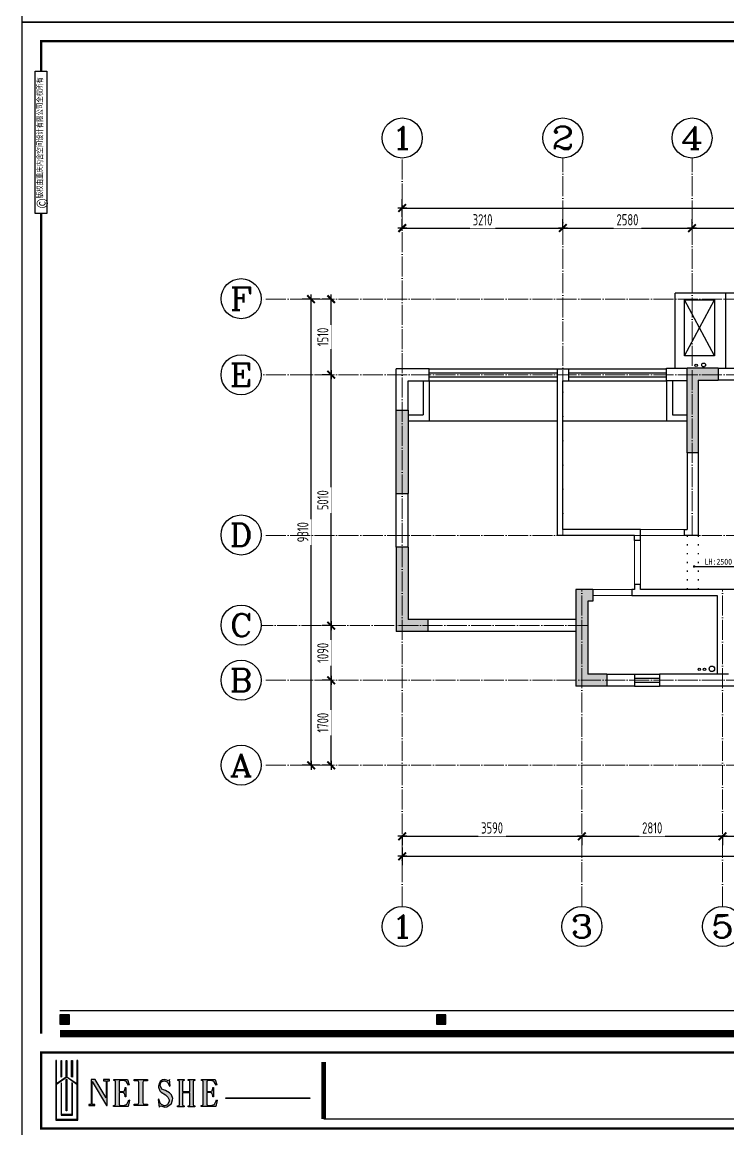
# Model space of a CAD drawing. Header units: inches. Extents: x 600 to 250244, y -404780 to 1000.
# Drawn here: x 27755 to 41856, y -314507 to -292400 of the extents above; entities that cross this region are included whole.
import ezdxf
from ezdxf.enums import TextEntityAlignment as Align

# ---------------------------------------------------------------- set-up
doc = ezdxf.new("R2010")
doc.units = ezdxf.units.IN
doc.header["$MEASUREMENT"] = 0
doc.linetypes.add('ACAD_ISO07W100', pattern=[3.5, 0.5, -3])
doc.linetypes.add('DOTE', pattern=[2.42, 2, -0.2, 0.02, -0.2])
for name, color, linetype in [('15开关布置图-YJ', 2, 'Continuous'), ('AXIS', 1, 'Continuous'), ('AXIS_TEXT', 7, 'Continuous'), ('A图框', 7, 'Continuous'), ('D-ARCHI', 250, 'Continuous'), ('EVH 立面填充', 8, 'Continuous'), ('IBS-003-建筑窗框', 3, 'Continuous'), ('IBS-182-原建筑非承重墙', 150, 'Continuous'), ('IBS-200-原建筑承重墙柱', 200, 'Continuous'), ('IBS-22-原建筑梁体', 22, 'Continuous'), ('IBS-63-原建筑窗', 63, 'Continuous'), ('外标注', 50, 'Continuous')]:
    doc.layers.add(name, color=color, linetype=linetype)
doc.layers.add('门', color=65, linetype='Continuous', lineweight=13)
doc.styles.add('04.YBC-外标注3.0', font='SimSun.ttf', dxfattribs={"width": 0.8, "height": 3})
doc.styles.add('_TCH_AXIS', font='COMPLEX', dxfattribs={"bigfont": 'GBCBIG'})
doc.styles.add('CCD_DIM', font='archs.shx', dxfattribs={"width": 0.7})
doc.styles.add('COMPLEX', font='COMPLEX')
doc.styles.add('HBA-DIMT', font='ARCHS.SHX', dxfattribs={"width": 0.8})
doc.styles.add('宋体', font='SimSun.ttf', dxfattribs={"width": 0.8})
doc.dimstyles.new('1-50', dxfattribs={"dimscale": 50, "dimtxt": 2, "dimasz": 2, "dimexe": 2, "dimexo": 2, "dimgap": 0.6, "dimtad": 1, "dimdec": 0, "dimrnd": 10, "dimtxsty": 'CCD_DIM', "dimblk": 'ARCHTICK', "dimcen": 2.5, "dimclrd": 44, "dimclre": 44, "dimclrt": 50, "dimadec": 0, "dimazin": 0, "dimtfac": 1, "dimtdec": 0, "dimtmove": 0, "dimatfit": 3, "dimldrblk": 'OPEN90', "dimfxl": 7, "dimfxlon": 1, "dimarcsym": 0})
doc.dimstyles.new('HBA_40', dxfattribs={"dimscale": 50, "dimtxt": 2.5, "dimasz": 0.1, "dimexe": 2, "dimexo": 2.5, "dimgap": 0.6, "dimtad": 1, "dimdec": 0, "dimrnd": 5, "dimzin": 0, "dimtxsty": 'HBA-DIMT', "dimblk": 'HBA_DIMENSION_TICK', "dimblk1": 'HBA_DIMENSION_TICK', "dimblk2": 'HBA_DIMENSION_TICK', "dimcen": 0.125, "dimclrd": 44, "dimclre": 44, "dimclrt": 2, "dimadec": 0, "dimazin": 0, "dimtfac": 1, "dimtdec": 0, "dimtix": 1, "dimtmove": 1, "dimatfit": 3, "dimldrblk": 'HBA_Leader_Dot', "dimfxl": 0, "dimtvp": 1, "dimtfill": 1, "dimtolj": 1, "dimtzin": 0, "dimarcsym": 0})

# ---------------------------------------------------------------- blocks, each defined once
blk = doc.blocks.new('HBA_DIMENSION_TICK')
at = {"color": 0, "linetype": 'ByBlock'}
for p, q in [((-10, 0), (0, 0)), ((0, 0), (10, 0))]:
    blk.add_line(p, q, dxfattribs=at)
at = {"color": 50, "linetype": 'ByBlock'}
blk.add_solid([(-10, -7), (-7, -10), (7, 10), (10, 7)], dxfattribs=at)
blk = doc.blocks.new('*D111')
at = {"layer": 'Defpoints', "color": 0, "transparency": 16777216}
for p in [(35350, -308408), (38940, -308408), (38940, -308663)]:
    blk.add_point(p, dxfattribs=at)
at = {"layer": '外标注', "color": 44, "lineweight": -2, "transparency": 16777216}
for p, q in [((35350, -308633), (35350, -308843)), ((35359, -308663), (38931, -308663)), ((38940, -308633), (38940, -308843))]:
    blk.add_line(p, q, dxfattribs=at)
at = {"layer": '外标注', "color": 44, "lineweight": -2, "transparency": 16777216, "xscale": 9, "yscale": 9, "zscale": 9, "rotation": 180}
blk.add_blockref('HBA_DIMENSION_TICK', (35350, -308663), dxfattribs=at)
at = {"layer": '外标注', "color": 44, "lineweight": -2, "transparency": 16777216, "xscale": 9, "yscale": 9, "zscale": 9}
blk.add_blockref('HBA_DIMENSION_TICK', (38940, -308663), dxfattribs=at)
at = {"layer": '外标注', "color": 2, "transparency": 16777216, "insert": (37145, -308496), "char_height": 225, "attachment_point": 5, "style": 'HBA-DIMT', "bg_fill": 3, "box_fill_scale": 1.25, "bg_fill_color": 256, "bg_fill_true_color": 13158600, "bg_fill_transparency": 0}
blk.add_mtext('\\A1;3590', dxfattribs=at)
blk = doc.blocks.new('HBA_Leader_Dot')
at = {"color": 0, "linetype": 'ByBlock'}
blk.add_line((-5, 0), (-10, 0), dxfattribs=at)
at = {"color": 0, "linetype": 'ByBlock', "const_width": 5}
blk.add_lwpolyline([(-2.5, 0, 1), (2.5, 0, 1)], format="xyb", close=True, dxfattribs=at)
blk = doc.blocks.new('*D112')
at = {"layer": 'Defpoints', "color": 0, "transparency": 16777216}
for p in [(38940, -308408), (41750, -308408), (41750, -308663)]:
    blk.add_point(p, dxfattribs=at)
at = {"layer": '外标注', "color": 44, "lineweight": -2, "transparency": 16777216}
for p, q in [((38940, -308633), (38940, -308843)), ((38949, -308663), (41741, -308663)), ((41750, -308633), (41750, -308843))]:
    blk.add_line(p, q, dxfattribs=at)
at = {"layer": '外标注', "color": 44, "lineweight": -2, "transparency": 16777216, "xscale": 9, "yscale": 9, "zscale": 9, "rotation": 180}
blk.add_blockref('HBA_DIMENSION_TICK', (38940, -308663), dxfattribs=at)
at = {"layer": '外标注', "color": 44, "lineweight": -2, "transparency": 16777216, "xscale": 9, "yscale": 9, "zscale": 9}
blk.add_blockref('HBA_DIMENSION_TICK', (41750, -308663), dxfattribs=at)
at = {"layer": '外标注', "color": 2, "transparency": 16777216, "insert": (40345, -308496), "char_height": 225, "attachment_point": 5, "style": 'HBA-DIMT', "bg_fill": 3, "box_fill_scale": 1.25, "bg_fill_color": 256, "bg_fill_true_color": 13158600, "bg_fill_transparency": 0}
blk.add_mtext('\\A1;2810', dxfattribs=at)
blk = doc.blocks.new('*D113')
at = {"layer": 'Defpoints', "color": 0, "transparency": 16777216}
for p in [(41750, -308408), (43070, -308408), (43070, -308663)]:
    blk.add_point(p, dxfattribs=at)
at = {"layer": '外标注', "color": 44, "lineweight": -2, "transparency": 16777216}
for p, q in [((41750, -308633), (41750, -308843)), ((41759, -308663), (43061, -308663)), ((43070, -308633), (43070, -308843))]:
    blk.add_line(p, q, dxfattribs=at)
at = {"layer": '外标注', "color": 44, "lineweight": -2, "transparency": 16777216, "xscale": 9, "yscale": 9, "zscale": 9, "rotation": 180}
blk.add_blockref('HBA_DIMENSION_TICK', (41750, -308663), dxfattribs=at)
at = {"layer": '外标注', "color": 44, "lineweight": -2, "transparency": 16777216, "xscale": 9, "yscale": 9, "zscale": 9}
blk.add_blockref('HBA_DIMENSION_TICK', (43070, -308663), dxfattribs=at)
at = {"layer": '外标注', "color": 2, "transparency": 16777216, "insert": (42410, -308496), "char_height": 225, "attachment_point": 5, "style": 'HBA-DIMT', "bg_fill": 3, "box_fill_scale": 1.25, "bg_fill_color": 256, "bg_fill_true_color": 13158600, "bg_fill_transparency": 0}
blk.add_mtext('\\A1;1320', dxfattribs=at)
blk = doc.blocks.new('*D119')
at = {"layer": 'Defpoints', "color": 0, "transparency": 16777216}
for p in [(35350, -308663), (50050, -308663), (50050, -309063)]:
    blk.add_point(p, dxfattribs=at)
at = {"layer": '外标注', "color": 44, "lineweight": -2, "transparency": 16777216}
for p, q in [((35350, -308888), (35350, -309243)), ((50050, -308888), (50050, -309243)), ((35359, -309063), (50041, -309063))]:
    blk.add_line(p, q, dxfattribs=at)
at = {"layer": '外标注', "color": 44, "lineweight": -2, "transparency": 16777216, "xscale": 9, "yscale": 9, "zscale": 9, "rotation": 180}
blk.add_blockref('HBA_DIMENSION_TICK', (35350, -309063), dxfattribs=at)
at = {"layer": '外标注', "color": 44, "lineweight": -2, "transparency": 16777216, "xscale": 9, "yscale": 9, "zscale": 9}
blk.add_blockref('HBA_DIMENSION_TICK', (50050, -309063), dxfattribs=at)
at = {"layer": '外标注', "color": 2, "transparency": 16777216, "insert": (42700, -308896), "char_height": 225, "attachment_point": 5, "style": 'HBA-DIMT', "bg_fill": 3, "box_fill_scale": 1.25, "bg_fill_color": 256, "bg_fill_true_color": 13158600, "bg_fill_transparency": 0}
blk.add_mtext('\\A1;14700', dxfattribs=at)
blk = doc.blocks.new('*D125')
at = {"layer": 'Defpoints', "color": 0, "transparency": 16777216}
for p in [(38560, -296514), (35350, -296739), (38560, -296739)]:
    blk.add_point(p, dxfattribs=at)
at = {"layer": '外标注', "color": 44, "lineweight": -2, "transparency": 16777216}
for p, q in [((35350, -296514), (35350, -296334)), ((38560, -296514), (38560, -296334)), ((35359, -296514), (38551, -296514))]:
    blk.add_line(p, q, dxfattribs=at)
at = {"layer": '外标注', "color": 44, "lineweight": -2, "transparency": 16777216, "xscale": 9, "yscale": 9, "zscale": 9, "rotation": 180}
blk.add_blockref('HBA_DIMENSION_TICK', (35350, -296514), dxfattribs=at)
at = {"layer": '外标注', "color": 44, "lineweight": -2, "transparency": 16777216, "xscale": 9, "yscale": 9, "zscale": 9}
blk.add_blockref('HBA_DIMENSION_TICK', (38560, -296514), dxfattribs=at)
at = {"layer": '外标注', "color": 2, "transparency": 16777216, "insert": (36955, -296348), "char_height": 225, "attachment_point": 5, "style": 'HBA-DIMT', "bg_fill": 3, "box_fill_scale": 1.25, "bg_fill_color": 256, "bg_fill_true_color": 13158600, "bg_fill_transparency": 0}
blk.add_mtext('\\A1;3210', dxfattribs=at)
blk = doc.blocks.new('*D126')
at = {"layer": 'Defpoints', "color": 0, "transparency": 16777216}
for p in [(41140, -296514), (38560, -296739), (41140, -296739)]:
    blk.add_point(p, dxfattribs=at)
at = {"layer": '外标注', "color": 44, "lineweight": -2, "transparency": 16777216}
for p, q in [((38560, -296514), (38560, -296334)), ((41140, -296514), (41140, -296334)), ((38569, -296514), (41131, -296514))]:
    blk.add_line(p, q, dxfattribs=at)
at = {"layer": '外标注', "color": 44, "lineweight": -2, "transparency": 16777216, "xscale": 9, "yscale": 9, "zscale": 9, "rotation": 180}
blk.add_blockref('HBA_DIMENSION_TICK', (38560, -296514), dxfattribs=at)
at = {"layer": '外标注', "color": 44, "lineweight": -2, "transparency": 16777216, "xscale": 9, "yscale": 9, "zscale": 9}
blk.add_blockref('HBA_DIMENSION_TICK', (41140, -296514), dxfattribs=at)
at = {"layer": '外标注', "color": 2, "transparency": 16777216, "insert": (39850, -296348), "char_height": 225, "attachment_point": 5, "style": 'HBA-DIMT', "bg_fill": 3, "box_fill_scale": 1.25, "bg_fill_color": 256, "bg_fill_true_color": 13158600, "bg_fill_transparency": 0}
blk.add_mtext('\\A1;2580', dxfattribs=at)
blk = doc.blocks.new('*D127')
at = {"layer": 'Defpoints', "color": 0, "transparency": 16777216}
for p in [(47230, -296514), (41140, -296739), (47230, -296739)]:
    blk.add_point(p, dxfattribs=at)
at = {"layer": '外标注', "color": 44, "lineweight": -2, "transparency": 16777216}
for p, q in [((41140, -296514), (41140, -296334)), ((47230, -296514), (47230, -296334)), ((41149, -296514), (47221, -296514))]:
    blk.add_line(p, q, dxfattribs=at)
at = {"layer": '外标注', "color": 44, "lineweight": -2, "transparency": 16777216, "xscale": 9, "yscale": 9, "zscale": 9, "rotation": 180}
blk.add_blockref('HBA_DIMENSION_TICK', (41140, -296514), dxfattribs=at)
at = {"layer": '外标注', "color": 44, "lineweight": -2, "transparency": 16777216, "xscale": 9, "yscale": 9, "zscale": 9}
blk.add_blockref('HBA_DIMENSION_TICK', (47230, -296514), dxfattribs=at)
at = {"layer": '外标注', "color": 2, "transparency": 16777216, "insert": (44185, -296348), "char_height": 225, "attachment_point": 5, "style": 'HBA-DIMT', "bg_fill": 3, "box_fill_scale": 1.25, "bg_fill_color": 256, "bg_fill_true_color": 13158600, "bg_fill_transparency": 0}
blk.add_mtext('\\A1;6090', dxfattribs=at)
blk = doc.blocks.new('*D129')
at = {"layer": 'Defpoints', "color": 0, "transparency": 16777216}
for p in [(50050, -296114), (35350, -296514), (50050, -296514)]:
    blk.add_point(p, dxfattribs=at)
at = {"layer": '外标注', "color": 44, "lineweight": -2, "transparency": 16777216}
for p, q in [((35350, -296289), (35350, -295934)), ((50050, -296289), (50050, -295934)), ((35359, -296114), (50041, -296114))]:
    blk.add_line(p, q, dxfattribs=at)
at = {"layer": '外标注', "color": 44, "lineweight": -2, "transparency": 16777216, "xscale": 9, "yscale": 9, "zscale": 9, "rotation": 180}
blk.add_blockref('HBA_DIMENSION_TICK', (35350, -296114), dxfattribs=at)
at = {"layer": '外标注', "color": 44, "lineweight": -2, "transparency": 16777216, "xscale": 9, "yscale": 9, "zscale": 9}
blk.add_blockref('HBA_DIMENSION_TICK', (50050, -296114), dxfattribs=at)
at = {"layer": '外标注', "color": 2, "transparency": 16777216, "insert": (42700, -295948), "char_height": 225, "attachment_point": 5, "style": 'HBA-DIMT', "bg_fill": 3, "box_fill_scale": 1.25, "bg_fill_color": 256, "bg_fill_true_color": 13158600, "bg_fill_transparency": 0}
blk.add_mtext('\\A1;14700', dxfattribs=at)
blk = doc.blocks.new('*D130')
at = {"layer": 'Defpoints', "color": 0, "transparency": 16777216}
for p in [(33930, -305545), (34132, -305545), (34132, -307243)]:
    blk.add_point(p, dxfattribs=at)
at = {"layer": '外标注', "color": 44, "lineweight": -2, "transparency": 16777216}
for p, q in [((33930, -305545), (33750, -305545)), ((33930, -307234), (33930, -305554)), ((33930, -307243), (33750, -307243))]:
    blk.add_line(p, q, dxfattribs=at)
at = {"layer": '外标注', "color": 44, "lineweight": -2, "transparency": 16777216, "xscale": 9, "yscale": 9, "zscale": 9}
for p, rotation in [((33930, -305545), 90), ((33930, -307243), 270)]:
    blk.add_blockref('HBA_DIMENSION_TICK', p, dxfattribs=dict(at, rotation=rotation))
at = {"layer": '外标注', "color": 2, "transparency": 16777216, "insert": (33764, -306394), "char_height": 225, "attachment_point": 5, "rotation": 90, "style": 'HBA-DIMT', "bg_fill": 3, "box_fill_scale": 1.25, "bg_fill_color": 256, "bg_fill_true_color": 13158600, "bg_fill_transparency": 0}
blk.add_mtext('\\A1;1700', dxfattribs=at)
blk = doc.blocks.new('*D131')
at = {"layer": 'Defpoints', "color": 0, "transparency": 16777216}
for p in [(33930, -304455), (34132, -304455), (34132, -305545)]:
    blk.add_point(p, dxfattribs=at)
at = {"layer": '外标注', "color": 44, "lineweight": -2, "transparency": 16777216}
for p, q in [((33930, -304455), (33750, -304455)), ((33930, -305536), (33930, -304464)), ((33930, -305545), (33750, -305545))]:
    blk.add_line(p, q, dxfattribs=at)
at = {"layer": '外标注', "color": 44, "lineweight": -2, "transparency": 16777216, "xscale": 9, "yscale": 9, "zscale": 9}
for p, rotation in [((33930, -304455), 90), ((33930, -305545), 270)]:
    blk.add_blockref('HBA_DIMENSION_TICK', p, dxfattribs=dict(at, rotation=rotation))
at = {"layer": '外标注', "color": 2, "transparency": 16777216, "insert": (33764, -305000), "char_height": 225, "attachment_point": 5, "rotation": 90, "style": 'HBA-DIMT', "bg_fill": 3, "box_fill_scale": 1.25, "bg_fill_color": 256, "bg_fill_true_color": 13158600, "bg_fill_transparency": 0}
blk.add_mtext('\\A1;1090', dxfattribs=at)
blk = doc.blocks.new('*D132')
at = {"layer": 'Defpoints', "color": 0, "transparency": 16777216}
for p in [(33930, -299445), (34132, -299445), (34132, -304455)]:
    blk.add_point(p, dxfattribs=at)
at = {"layer": '外标注', "color": 44, "lineweight": -2, "transparency": 16777216}
for p, q in [((33930, -299445), (33750, -299445)), ((33930, -304446), (33930, -299454)), ((33930, -304455), (33750, -304455))]:
    blk.add_line(p, q, dxfattribs=at)
at = {"layer": '外标注', "color": 44, "lineweight": -2, "transparency": 16777216, "xscale": 9, "yscale": 9, "zscale": 9}
for p, rotation in [((33930, -299445), 90), ((33930, -304455), 270)]:
    blk.add_blockref('HBA_DIMENSION_TICK', p, dxfattribs=dict(at, rotation=rotation))
at = {"layer": '外标注', "color": 2, "transparency": 16777216, "insert": (33764, -301950), "char_height": 225, "attachment_point": 5, "rotation": 90, "style": 'HBA-DIMT', "bg_fill": 3, "box_fill_scale": 1.25, "bg_fill_color": 256, "bg_fill_true_color": 13158600, "bg_fill_transparency": 0}
blk.add_mtext('\\A1;5010', dxfattribs=at)
blk = doc.blocks.new('*D133')
at = {"layer": 'Defpoints', "color": 0, "transparency": 16777216}
for p in [(33930, -297934), (34132, -297934), (34132, -299445)]:
    blk.add_point(p, dxfattribs=at)
at = {"layer": '外标注', "color": 44, "lineweight": -2, "transparency": 16777216}
for p, q in [((33930, -297934), (33750, -297934)), ((33930, -299436), (33930, -297943)), ((33930, -299445), (33750, -299445))]:
    blk.add_line(p, q, dxfattribs=at)
at = {"layer": '外标注', "color": 44, "lineweight": -2, "transparency": 16777216, "xscale": 9, "yscale": 9, "zscale": 9}
for p, rotation in [((33930, -297934), 90), ((33930, -299445), 270)]:
    blk.add_blockref('HBA_DIMENSION_TICK', p, dxfattribs=dict(at, rotation=rotation))
at = {"layer": '外标注', "color": 2, "transparency": 16777216, "insert": (33764, -298689), "char_height": 225, "attachment_point": 5, "rotation": 90, "style": 'HBA-DIMT', "bg_fill": 3, "box_fill_scale": 1.25, "bg_fill_color": 256, "bg_fill_true_color": 13158600, "bg_fill_transparency": 0}
blk.add_mtext('\\A1;1510', dxfattribs=at)
blk = doc.blocks.new('*D134')
at = {"layer": 'Defpoints', "color": 0, "transparency": 16777216}
for p in [(33530, -297934), (33930, -297934), (33930, -307243)]:
    blk.add_point(p, dxfattribs=at)
at = {"layer": '外标注', "color": 44, "lineweight": -2, "transparency": 16777216}
for p, q in [((33705, -297934), (33350, -297934)), ((33530, -307234), (33530, -297943)), ((33705, -307243), (33350, -307243))]:
    blk.add_line(p, q, dxfattribs=at)
at = {"layer": '外标注', "color": 44, "lineweight": -2, "transparency": 16777216, "xscale": 9, "yscale": 9, "zscale": 9}
for p, rotation in [((33530, -297934), 90), ((33530, -307243), 270)]:
    blk.add_blockref('HBA_DIMENSION_TICK', p, dxfattribs=dict(at, rotation=rotation))
at = {"layer": '外标注', "color": 2, "transparency": 16777216, "insert": (33364, -302589), "char_height": 225, "attachment_point": 5, "rotation": 90, "style": 'HBA-DIMT', "bg_fill": 3, "box_fill_scale": 1.25, "bg_fill_color": 256, "bg_fill_true_color": 13158600, "bg_fill_transparency": 0}
blk.add_mtext('\\A1;9310', dxfattribs=at)
blk = doc.blocks.new('_AXISO')
blk.add_circle((0, 0), 0.5)
at = {"layer": 'AXIS_TEXT', "style": 'COMPLEX', "width": 1.041667}
blk.add_attdef('A', text='', height=0.56, dxfattribs=at).set_placement((-0.25, -0.28), (0.25, -0.28), align=Align.FIT)
blk = doc.blocks.new('_ArchTick')
at = {"color": 0, "linetype": 'ByBlock', "const_width": 0.15}
blk.add_lwpolyline([(-0.5, -0.5), (0.5, 0.5)], dxfattribs=at)
blk = doc.blocks.new('gegwe')
h = blk.add_hatch(color=9)
h.paths.add_polyline_path([(189652, -49616), (189652, -49028), (189629, -49028), (189629, -49617), (189269, -49867), (189269, -49028), (189267, -49028), (189246, -49028), (189246, -51182), (190039, -51182), (190039, -49027), (190014, -49027), (190014, -49865), (190014, -49868)])
h.paths.add_polyline_path([(190014, -49898), (190014, -51161), (189269, -51161), (189269, -49898), (189642, -49636)], flags=16)
h.paths.add_polyline_path([(189641, -49706), (189653, -49716), (189653, -50844), (189629, -50844), (189629, -49716)], flags=0)
h.paths.add_polyline_path([(189825, -49834), (189847, -49852), (189847, -51000), (189439, -51000), (189439, -49849), (189461, -49834), (189461, -50979), (189825, -50979)], flags=0)
h.paths.add_polyline_path([(189439, -49636), (189459, -49620), (189459, -49028), (189439, -49028)], flags=17)
h.paths.add_polyline_path([(189822, -49620), (189847, -49637), (189847, -49027), (189822, -49027)])
at = {"color": 9}
for points in [[(189267, -49028), (189246, -49028), (189246, -51182), (190039, -51182), (190039, -49027), (190014, -49027), (190014, -49865), (190014, -49868)], [(189269, -49867), (189269, -49028), (189267, -49028)], [(189269, -49867), (189629, -49617), (189629, -49028)], [(189439, -49028), (189459, -49028), (189459, -49620), (189439, -49636), (189439, -49028)], [(189629, -49028), (189650, -49028), (189652, -49028), (189652, -49616), (190014, -49868)], [(190014, -49898), (189642, -49636), (189269, -49898)], [(190014, -49898), (190014, -51161), (189269, -51161), (189269, -49898)], [(189439, -49849), (189439, -51000), (189847, -51000), (189847, -49852), (189825, -49834), (189825, -50979), (189461, -50979), (189461, -49834), (189461, -49834), (189439, -49849)], [(189641, -49706), (189653, -49716), (189653, -50844), (189629, -50844), (189629, -49716), (189641, -49706)]]:
    blk.add_lwpolyline(points, dxfattribs=at)
blk.add_lwpolyline([(189822, -49027), (189842, -49027), (189847, -49027), (189847, -49637), (189822, -49620), (189822, -49027)], close=True, dxfattribs=at)
blk = doc.blocks.new('gegeg')
at = {"layer": 'A图框'}
h = blk.add_hatch(color=256, dxfattribs=at)
h.dxf.hatch_style = 1
h.paths.add_polyline_path([(133887, -57733), (134062, -57733), (134062, -57558), (133887, -57558)])
h = blk.add_hatch(color=256, dxfattribs=at)
h.dxf.hatch_style = 1
h.paths.add_polyline_path([(140844, -57733), (141019, -57733), (141019, -57558), (140844, -57558)])
for points in [[(134739, -58777), (134739, -59093), (134540, -58756), (134463, -58756), (134463, -59217), (134420, -59217), (134420, -59237), (134529, -59237), (134529, -59217), (134483, -59217), (134483, -58794), (134745, -59237), (134761, -59237), (134761, -58777), (134804, -58777), (134804, -58756), (134693, -58756), (134693, -58777)], [(134914, -59212), (134909, -59229), (134893, -59235), (134879, -59235), (134879, -59253), (135145, -59253), (135170, -59139), (135158, -59133), (135153, -59151), (135121, -59209), (135116, -59214), (135061, -59235), (135000, -59235), (134986, -59229), (134980, -59212), (134980, -58994), (135047, -58994), (135082, -59011), (135091, -59061), (135091, -59073), (135105, -59073), (135105, -58901), (135091, -58901), (135091, -58919), (135082, -58962), (135047, -58977), (134980, -58977), (134980, -58796), (134986, -58779), (135000, -58774), (135065, -58773), (135114, -58794), (135151, -58861), (135163, -58855), (135137, -58756), (134881, -58756), (134881, -58773), (134893, -58773), (134909, -58779), (134914, -58797)], [(135417, -58811), (135426, -58787), (135445, -58779), (135506, -58779), (135506, -58756), (135256, -58756), (135256, -58779), (135317, -58779), (135338, -58787), (135344, -58810), (135344, -59182), (135339, -59205), (135316, -59213), (135256, -59213), (135256, -59237), (135506, -59237), (135506, -59213), (135446, -59213), (135427, -59206), (135417, -59182)], [(135837, -59038), (135882, -59078), (135903, -59132), (135902, -59152), (135881, -59208), (135872, -59220), (135825, -59243), (135813, -59242), (135761, -59214), (135741, -59189), (135716, -59118), (135702, -59123), (135721, -59263), (135737, -59248), (135751, -59243), (135823, -59263), (135863, -59257), (135916, -59223), (135949, -59199), (135968, -59131), (135971, -59105), (135945, -59040), (135909, -59002), (135837, -58960), (135798, -58947), (135768, -58935), (135738, -58864), (135753, -58809), (135762, -58797), (135809, -58778), (135816, -58777), (135869, -58797), (135880, -58811), (135910, -58880), (135922, -58873), (135912, -58756), (135903, -58771), (135889, -58777), (135860, -58765), (135816, -58756), (135782, -58762), (135736, -58794), (135724, -58813), (135707, -58877), (135707, -58896), (135730, -58964), (135755, -58986)], [(136289, -59003), (136289, -59216), (136284, -59234), (136268, -59240), (136256, -59240), (136256, -59258), (136379, -59258), (136379, -59240), (136367, -59240), (136353, -59234), (136346, -59218), (136346, -58797), (136353, -58780), (136367, -58774), (136377, -58774), (136377, -58756), (136258, -58756), (136258, -58774), (136268, -58774), (136284, -58780), (136289, -58797), (136289, -58975), (136150, -58975), (136150, -58797), (136157, -58780), (136172, -58774), (136180, -58774), (136180, -58756), (136062, -58756), (136062, -58774), (136072, -58774), (136088, -58780), (136093, -58797), (136093, -59216), (136088, -59234), (136072, -59240), (136060, -59240), (136060, -59258), (136183, -59258), (136183, -59240), (136171, -59240), (136157, -59235), (136150, -59217), (136150, -59003)], [(136534, -59212), (136530, -59229), (136514, -59235), (136499, -59235), (136499, -59253), (136765, -59253), (136791, -59139), (136779, -59133), (136774, -59151), (136742, -59209), (136736, -59214), (136681, -59235), (136621, -59235), (136607, -59229), (136600, -59212), (136600, -58994), (136667, -58994), (136702, -59011), (136711, -59061), (136711, -59073), (136725, -59073), (136725, -58901), (136711, -58901), (136711, -58919), (136702, -58962), (136668, -58977), (136600, -58977), (136600, -58796), (136606, -58779), (136620, -58774), (136686, -58773), (136734, -58794), (136771, -58861), (136783, -58855), (136758, -58756), (136502, -58756), (136502, -58773), (136513, -58773), (136530, -58779), (136534, -58797)], [(138503, -59104), (138503, -59096), (136951, -59096), (136951, -59104)]]:
    blk.add_hatch(color=256, dxfattribs=at).paths.add_polyline_path(points)
for p, q in [((133887, -57482), (161887, -57482)), ((138761, -59483), (146834, -59483))]:
    blk.add_line(p, q, dxfattribs=at)
for points in [[(162587, -39218), (162587, -60008), (133187, -60008), (133187, -39218)], [(133431, -40125), (133643, -40125), (133643, -42755), (133431, -42755)], [(134062, -57558), (133887, -57558), (133887, -57733), (134062, -57733)], [(141019, -57558), (140844, -57558), (140844, -57733), (141019, -57733)], [(134739, -58777), (134739, -59093), (134540, -58756), (134463, -58756), (134463, -59217), (134420, -59217), (134420, -59237), (134529, -59237), (134529, -59217), (134483, -59217), (134483, -58794), (134745, -59237), (134761, -59237), (134761, -58777), (134804, -58777), (134804, -58756), (134693, -58756), (134693, -58777), (134739, -58777)], [(135256, -58756), (135506, -58756), (135506, -58779), (135445, -58779), (135426, -58787), (135417, -58811), (135417, -59182), (135427, -59206), (135446, -59213), (135506, -59213), (135506, -59237), (135256, -59237), (135256, -59213), (135316, -59213), (135339, -59205), (135344, -59182), (135344, -58810), (135338, -58787), (135317, -58779), (135256, -58779), (135256, -58756)], [(136951, -59096), (138503, -59096), (138503, -59104), (136951, -59104)]]:
    blk.add_lwpolyline(points, close=True, dxfattribs=at)
for points, const_width in [([(133537, -40125), (133537, -39568), (162237, -39568), (162237, -57908)], 42), ([(133537, -57908), (133537, -42755)], 42), ([(161887, -57908), (133887, -57908)], 140), ([(138761, -58433), (138761, -59483)], 84)]:
    blk.add_lwpolyline(points, dxfattribs=dict(at, const_width=const_width))
at = {"layer": 'A图框', "const_width": 42}
blk.add_lwpolyline([(133537, -58258), (162237, -58258), (162237, -59658), (133537, -59658)], close=True, dxfattribs=at)
at = {"layer": 'A图框'}
for points in [[(134882, -58756), (135137, -58756), (135163, -58855), (135151, -58861), (135116, -58798), (135112, -58793), (135065, -58773), (135000, -58774), (134986, -58779), (134980, -58796), (134980, -58977), (135047, -58977), (135082, -58962), (135091, -58919), (135091, -58901), (135105, -58901), (135105, -59073), (135091, -59073), (135091, -59061), (135082, -59011), (135047, -58994), (134980, -58994), (134980, -59212), (134986, -59229), (135000, -59235), (135061, -59235), (135116, -59214), (135121, -59209), (135153, -59151), (135158, -59133), (135170, -59139), (135145, -59253), (134879, -59253), (134879, -59235), (134893, -59235), (134909, -59229), (134914, -59212), (134914, -58797), (134909, -58779), (134893, -58773), (134881, -58773), (134881, -58756)], [(135910, -58880), (135922, -58873), (135912, -58756), (135903, -58771), (135889, -58777), (135860, -58765), (135816, -58756), (135782, -58762), (135736, -58794), (135724, -58813), (135707, -58877), (135707, -58896), (135730, -58964), (135755, -58986), (135837, -59038), (135882, -59078), (135903, -59132), (135902, -59152), (135881, -59208), (135872, -59220), (135825, -59243), (135813, -59242), (135761, -59214), (135741, -59189), (135716, -59118), (135702, -59123), (135721, -59263), (135737, -59248), (135751, -59243), (135823, -59263), (135863, -59257), (135916, -59223), (135949, -59199), (135968, -59131), (135971, -59105), (135945, -59040), (135909, -59002), (135837, -58960), (135798, -58947), (135768, -58935), (135738, -58864), (135753, -58809), (135762, -58797), (135809, -58778), (135816, -58777), (135869, -58797), (135880, -58811), (135910, -58880)], [(136258, -58756), (136377, -58756), (136377, -58774), (136367, -58774), (136353, -58780), (136346, -58797), (136346, -59218), (136353, -59234), (136367, -59240), (136379, -59240), (136379, -59258), (136256, -59258), (136256, -59240), (136268, -59240), (136284, -59234), (136289, -59216), (136289, -59003), (136150, -59003), (136150, -59217), (136157, -59235), (136171, -59240), (136183, -59240), (136183, -59258), (136060, -59258), (136060, -59240), (136072, -59240), (136088, -59234), (136093, -59216), (136093, -58797), (136088, -58780), (136072, -58774), (136062, -58774), (136062, -58756), (136180, -58756), (136180, -58774), (136172, -58774), (136157, -58780), (136150, -58797), (136150, -58975), (136289, -58975), (136289, -58797), (136284, -58780), (136268, -58774), (136258, -58774), (136258, -58756)], [(136502, -58756), (136758, -58756), (136783, -58855), (136771, -58861), (136736, -58798), (136732, -58793), (136686, -58773), (136620, -58774), (136606, -58779), (136600, -58796), (136600, -58977), (136668, -58977), (136702, -58962), (136711, -58919), (136711, -58901), (136725, -58901), (136725, -59073), (136711, -59073), (136711, -59061), (136702, -59011), (136667, -58994), (136600, -58994), (136600, -59212), (136607, -59229), (136621, -59235), (136681, -59235), (136736, -59214), (136742, -59209), (136774, -59151), (136779, -59133), (136791, -59139), (136765, -59253), (136499, -59253), (136499, -59235), (136514, -59235), (136530, -59229), (136534, -59212), (136534, -58797), (136530, -58779), (136513, -58773), (136502, -58773), (136502, -58756)]]:
    blk.add_lwpolyline(points, dxfattribs=at)
at = {"layer": '15开关布置图-YJ', "color": 2, "xscale": 0.5119999999988067, "yscale": 0.5119999999988067, "zscale": 0.5119999999988067}
blk.add_blockref('gegwe', (36914, -33299), dxfattribs=at)
at = {"layer": 'A图框', "rotation": 90, "style": '04.YBC-外标注3.0'}
for s, insert, char_height, width, attachment_point in [('版权由重庆内舍空间设计有限公司全权所有', (133460, -42471), 105, 2420.6, 1), ('©', (133559, -42567), 210, 191.34, 5)]:
    blk.add_mtext(s, dxfattribs=dict(at, insert=insert, char_height=char_height, width=width, attachment_point=attachment_point))

msp = doc.modelspace()

# ---------------------------------------------------------------- hatches: boundary and pattern name
at = {"layer": 'EVH 立面填充'}
h = msp.add_hatch(color=256, dxfattribs=at)
h.dxf.hatch_style = 1
h.paths.add_polyline_path([(41260.5, -299554.5), (41660.5, -299554.5), (41660.5, -299314.5), (41040.5, -299314.5), (41040.5, -301004.5), (41260.5, -301004.5)])
h = msp.add_hatch(color=256, dxfattribs=at)
h.dxf.hatch_style = 1
h.paths.add_polyline_path([(35230.5, -301814.5), (35470.5, -301814.5), (35470.5, -300154.5), (35230.5, -300154.5)])
h = msp.add_hatch(color=256, dxfattribs=at)
h.dxf.hatch_style = 1
h.paths.add_polyline_path([(35470.5, -304334.5), (35470.5, -302884.5), (35230.5, -302884.5), (35230.5, -304574.5), (35870.5, -304574.5), (35870.5, -304334.5)])
h = msp.add_hatch(color=256, dxfattribs=at)
h.dxf.hatch_style = 1
h.paths.add_polyline_path([(38820.2, -305664.5), (39440.2, -305664.5), (39440.2, -305424.5), (39060.2, -305424.5), (39060.2, -303964.5), (39160.2, -303964.5), (39160.2, -303734.5), (38820.2, -303734.5)])

# ---------------------------------------------------------------- linework, layer by layer
at = {"layer": 'IBS-003-建筑窗框', "color": 251, "ltscale": 10}
for p, q in [((47350.5, -297814.3), (41810.5, -297814.3)), ((41810.5, -297814.3), (41810.5, -299314.5)), ((35890.5, -299323.5), (38450.5, -299323.5)), ((38670.5, -299324.5), (40630.5, -299324.5)), ((35890.5, -299564.5), (38450.5, -299564.5)), ((38670.5, -299564.5), (40630.5, -299564.5)), ((39990.2, -305424.5), (40490.2, -305424.5)), ((39990.2, -305664.5), (40490.2, -305664.5))]:
    msp.add_line(p, q, dxfattribs=at)
at = {"layer": 'IBS-182-原建筑非承重墙'}
for p, q in [((40800.5, -299314.5), (40800.5, -297814.3)), ((41810.5, -297814.3), (40800.5, -297814.3)), ((40992.6, -299068.2), (41590.7, -297949.4)), ((41590.7, -299068.2), (40992.6, -297949.4)), ((35890.5, -299323.5), (35230.5, -299323.5)), ((35230.5, -300154.5), (35230.5, -299324.5)), ((35890.5, -299564.5), (35890.5, -299323.5)), ((38450.5, -299323.5), (38670.5, -299323.5)), ((38450.5, -302654.5), (38450.5, -299324.5)), ((38670.5, -299323.5), (38670.5, -299564.5)), ((40630.5, -299564.5), (40630.5, -299314.5)), ((40630.5, -299314.5), (41040.5, -299314.5)), ((41660.5, -299314.5), (42170.5, -299314.5)), ((35470.5, -300154.5), (35470.5, -299564.5)), ((35470.5, -299564.5), (35890.5, -299564.5)), ((35770.5, -299564.5), (35770.5, -300244.5)), ((35890.5, -299564.5), (35890.5, -300364.5)), ((38560.5, -302534.5), (38560.5, -299564.5)), ((38560.5, -299564.5), (38670.5, -299564.5)), ((41040.5, -299564.5), (40630.5, -299564.5)), ((40630.5, -299564.5), (40630.5, -300364.5)), ((40750.5, -299564.5), (40750.5, -300244.5)), ((42170.5, -299554.5), (41660.5, -299554.5)), ((35470.5, -300244.5), (35770.5, -300244.5)), ((35470.5, -300364.5), (35890.5, -300364.5)), ((35890.5, -300364.5), (38450.5, -300364.5)), ((38560.5, -300364.5), (41040.5, -300364.5)), ((40750.5, -300244.5), (41040.5, -300244.5)), ((41040.5, -301004.5), (41040.5, -302534.5)), ((41260.5, -301004.5), (41260.5, -302654.5)), ((35230.5, -302884.5), (35230.5, -301814.5)), ((35470.5, -302884.5), (35470.5, -301814.5)), ((40110.5, -302534.5), (38560.5, -302534.5)), ((40110.5, -302754.5), (40110.5, -302534.5)), ((40990.5, -302654.5), (40990.5, -302534.5)), ((40990.5, -302534.5), (41040.5, -302534.5)), ((39990.5, -302654.5), (38450.5, -302654.5)), ((39990.5, -302754.5), (39990.5, -302654.5)), ((40110.5, -302754.5), (39990.5, -302754.5)), ((41260.5, -302654.5), (40990.5, -302654.5)), ((39990.2, -303734.5), (39940.2, -303734.5)), ((39940.2, -303734.5), (39940.2, -303854.5)), ((40110.2, -303634.5), (39990.2, -303634.5)), ((39990.2, -303634.5), (39990.2, -303734.5)), ((40110.2, -303734.5), (40110.2, -303634.5)), ((43760.2, -303734.5), (40110.2, -303734.5)), ((39940.2, -303854.5), (41640.2, -303854.5)), ((41640.2, -303854.5), (41640.2, -305424.5)), ((38820.2, -304334.5), (35870.5, -304334.5)), ((38820.2, -304574.5), (35870.5, -304574.5)), ((39440.2, -305424.5), (39990.2, -305424.5)), ((39990.2, -305424.5), (39990.2, -305664.5)), ((41870.2, -305424.5), (40490.2, -305424.5)), ((40490.2, -305424.5), (40490.2, -305664.5)), ((39990.2, -305664.5), (39440.2, -305664.5)), ((42950.2, -305664.5), (40490.2, -305664.5))]:
    msp.add_line(p, q, dxfattribs=at)
msp.add_lwpolyline([(40992.6, -297949.4), (41590.7, -297949.4), (41590.7, -299068.2), (40992.6, -299068.2)], close=True, dxfattribs=at)
for centre, radius in [((41222.7, -299256.6), 25), ((41371.7, -299248), 37.5), ((41537.4, -305317.9), 55), ((41285.9, -305329.3), 25), ((41389.2, -305329.3), 25)]:
    msp.add_circle(centre, radius, dxfattribs=at)
at = {"layer": 'IBS-200-原建筑承重墙柱', "ltscale": 0.02}
for p, q in [((41040.5, -301004.5), (41040.5, -299314.5)), ((41660.5, -299314.5), (41040.5, -299314.5)), ((41660.5, -299314.5), (41660.5, -299554.5)), ((41260.5, -299554.5), (41260.5, -301004.5)), ((41260.5, -299554.5), (41660.5, -299554.5)), ((35230.5, -300154.5), (35470.5, -300154.5)), ((35230.5, -301814.5), (35230.5, -300154.5)), ((35470.5, -300154.5), (35470.5, -301814.5)), ((41260.5, -301004.5), (41040.5, -301004.5)), ((35230.5, -301814.5), (35470.5, -301814.5)), ((35470.5, -302884.5), (35230.5, -302884.5)), ((35230.5, -302884.5), (35230.5, -304574.5)), ((35470.5, -302884.5), (35470.5, -304334.5)), ((39160.2, -303734.5), (38820.2, -303734.5)), ((38820.2, -303734.5), (38820.2, -305664.5)), ((39160.2, -303734.5), (39160.2, -303964.5)), ((39160.2, -303964.5), (39060.2, -303964.5)), ((39060.2, -303964.5), (39060.2, -305424.5)), ((35870.5, -304334.5), (35470.5, -304334.5)), ((35870.5, -304574.5), (35870.5, -304334.5)), ((35870.5, -304574.5), (35230.5, -304574.5)), ((39440.2, -305424.5), (39060.2, -305424.5)), ((39440.2, -305424.5), (39440.2, -305664.5)), ((39440.2, -305664.5), (38820.2, -305664.5))]:
    msp.add_line(p, q, dxfattribs=at)
at = {"layer": 'IBS-22-原建筑梁体', "linetype": 'ACAD_ISO07W100', "ltscale": 50}
for p, q in [((41040.5, -302654.5), (41040.5, -303734.5)), ((41260.5, -302654.5), (41260.5, -303734.5))]:
    msp.add_line(p, q, dxfattribs=at)
at = {"layer": 'IBS-63-原建筑窗'}
for p, q in [((35890.5, -299403.5), (38450.5, -299403.5)), ((35890.5, -299484.5), (38450.5, -299484.5)), ((38670.5, -299404.5), (40630.5, -299404.5)), ((38670.5, -299484.5), (40630.5, -299484.5)), ((39990.2, -305504.5), (40490.2, -305504.5)), ((39990.2, -305584.5), (40490.2, -305584.5))]:
    msp.add_line(p, q, dxfattribs=at)
at = {"layer": '门', "color": 8, "lineweight": 5}
for points in [[(40110.5, -302534.5), (40990.5, -302534.5), (40990.5, -302654.5), (40110.5, -302654.5)], [(39990.2, -303634.5), (40110.5, -303634.5), (40110.5, -302754.5), (39990.2, -302754.5)], [(39940.2, -303854.5), (39160.2, -303854.5), (39160.2, -303734.5), (39940.2, -303734.5)]]:
    msp.add_lwpolyline(points, close=True, dxfattribs=at)

# ---------------------------------------------------------------- block references
at = {"layer": '15开关布置图-YJ', "color": 2, "xscale": 1.081091401797356, "yscale": 1.081091401797356, "zscale": 1.081091401797356}
msp.add_blockref('gegeg', (-116232.5, -227526.4), dxfattribs=at)
at = {"layer": 'AXIS'}
ref = msp.add_blockref('_AXISO', (35350.5, -294714.3), dxfattribs=dict(at, xscale=800, yscale=800, zscale=800))
ref.add_attrib('A', '1', dxfattribs={"layer": 'AXIS_TEXT', "height": 452.5, "style": '_TCH_AXIS', "width": 2.333333}).set_placement((35124.2, -294940.5), (35576.8, -294940.5), align=Align.FIT)
ref = msp.add_blockref('_AXISO', (38560.5, -294714.3), dxfattribs=dict(at, xscale=800, yscale=800, zscale=800))
ref.add_attrib('A', '2', dxfattribs={"layer": 'AXIS_TEXT', "height": 452.5, "style": '_TCH_AXIS', "width": 1.5}).set_placement((38334.2, -294940.5), (38786.8, -294940.5), align=Align.FIT)
ref = msp.add_blockref('_AXISO', (41140.5, -294714.3), dxfattribs=dict(at, xscale=800, yscale=800, zscale=800))
ref.add_attrib('A', '4', dxfattribs={"layer": 'AXIS_TEXT', "height": 452.5, "style": '_TCH_AXIS', "width": 1.3125}).set_placement((40914.2, -294940.5), (41366.8, -294940.5), align=Align.FIT)
ref = msp.add_blockref('_AXISO', (32130.6, -297924.3), dxfattribs=dict(at, xscale=800, yscale=800, zscale=800))
ref.add_attrib('A', 'F', dxfattribs={"layer": 'AXIS_TEXT', "height": 452.5, "style": '_TCH_AXIS', "width": 1.3125}).set_placement((31904.3, -298150.5), (32356.9, -298150.5), align=Align.FIT)
ref = msp.add_blockref('_AXISO', (32130.5, -299444.5), dxfattribs=dict(at, xscale=800, yscale=800, zscale=800))
ref.add_attrib('A', 'E', dxfattribs={"layer": 'AXIS_TEXT', "height": 452.5, "style": '_TCH_AXIS', "width": 1.3125}).set_placement((31904.2, -299670.8), (32356.8, -299670.8), align=Align.FIT)
ref = msp.add_blockref('_AXISO', (32130.5, -302644.3), dxfattribs=dict(at, xscale=800, yscale=800, zscale=800))
ref.add_attrib('A', 'D', dxfattribs={"layer": 'AXIS_TEXT', "height": 452.5, "style": '_TCH_AXIS', "width": 1.235294}).set_placement((31904.2, -302870.6), (32356.8, -302870.6), align=Align.FIT)
ref = msp.add_blockref('_AXISO', (32130.5, -304444.3), dxfattribs=dict(at, xscale=800, yscale=800, zscale=800))
ref.add_attrib('A', 'C', dxfattribs={"layer": 'AXIS_TEXT', "height": 452.5, "style": '_TCH_AXIS', "width": 1.4}).set_placement((31904.2, -304670.6), (32356.8, -304670.6), align=Align.FIT)
ref = msp.add_blockref('_AXISO', (32130.5, -305544.5), dxfattribs=dict(at, xscale=800, yscale=800, zscale=800))
ref.add_attrib('A', 'B', dxfattribs={"layer": 'AXIS_TEXT', "height": 452.5, "style": '_TCH_AXIS', "width": 1.235294}).set_placement((31904.2, -305770.8), (32356.8, -305770.8), align=Align.FIT)
ref = msp.add_blockref('_AXISO', (32130.7, -307242.8), dxfattribs=dict(at, xscale=800, yscale=800, zscale=800))
ref.add_attrib('A', 'A', dxfattribs={"layer": 'AXIS_TEXT', "height": 452.5, "style": '_TCH_AXIS', "width": 1.166667}).set_placement((31904.4, -307469.1), (32357, -307469.1), align=Align.FIT)
ref = msp.add_blockref('_AXISO', (35350.5, -310462.8), dxfattribs=dict(at, xscale=800, yscale=800, zscale=800))
ref.add_attrib('A', '1', dxfattribs={"layer": 'AXIS_TEXT', "height": 452.5, "style": '_TCH_AXIS', "width": 2.333333}).set_placement((35124.2, -310689.1), (35576.8, -310689.1), align=Align.FIT)
ref = msp.add_blockref('_AXISO', (38940.2, -310462.8), dxfattribs=dict(at, xscale=800, yscale=800, zscale=800))
ref.add_attrib('A', '3', dxfattribs={"layer": 'AXIS_TEXT', "height": 452.5, "style": '_TCH_AXIS', "width": 1.5}).set_placement((38713.9, -310689.1), (39166.5, -310689.1), align=Align.FIT)
ref = msp.add_blockref('_AXISO', (41750.2, -310462.8), dxfattribs=dict(at, xscale=800, yscale=800, zscale=800))
ref.add_attrib('A', '5', dxfattribs={"layer": 'AXIS_TEXT', "height": 452.5, "style": '_TCH_AXIS', "width": 1.5}).set_placement((41523.9, -310689.1), (41976.5, -310689.1), align=Align.FIT)

# ---------------------------------------------------------------- texts
at = {"layer": 'IBS-63-原建筑窗', "style": '宋体', "width": 0.8}
msp.add_text('LH:2500 ', height=120, dxfattribs=at).set_placement((41392.3, -303238))

# ---------------------------------------------------------------- dimensions: what is measured, and where the dimension line sits
at = {"layer": '外标注'}
for base, p1, p2, picture, middle in [((38560.5, -296514.3), (35350.5, -296738.9), (38560.5, -296738.9), '*D125', (36955.5, -296347.8)), ((38940.2, -308662.8), (35350.5, -308407.8), (38940.2, -308407.8), '*D111', (37145.3, -308496.3))]:
    dim = msp.add_linear_dim(base=base, p1=p1, p2=p2, dimstyle='HBA_40', override={"dimscale": 90, "dimfxl": 200, "dimfxlon": 1}, dxfattribs=at)
    dim.commit()
    dim.dimension.update_dxf_attribs({"geometry": picture, "text_midpoint": middle})
dim = msp.add_linear_dim(base=(33930.5, -305544.5), p1=(34131.7, -307242.8), p2=(34131.7, -305544.5), angle=270, dimstyle='HBA_40', override={"dimscale": 90, "dimfxl": 200, "dimfxlon": 1}, dxfattribs=at)
dim.commit()
dim.dimension.update_dxf_attribs({"geometry": '*D130', "text_midpoint": (33764, -306393.7)})

# ---------------------------------------------------------------- leaders
at = {"layer": 'IBS-63-原建筑窗'}
msp.add_leader([(41182.4, -303272.7), (42106.2, -303272.7)], dimstyle='1-50', override={"dimasz": 4, "dimgap": 0.6, "dimtad": 0, "dimclrd": 256, "dimldrblk": 'DotSmall'}, dxfattribs=at)

# ---------------------------------------------------------------- next in the draw order: dimensions: what is measured, and where the dimension line sits
at = {"layer": '外标注'}
for base, p1, p2, picture, middle in [((41140.5, -296514.3), (38560.5, -296738.9), (41140.5, -296738.9), '*D126', (39850.5, -296347.8)), ((41750.2, -308662.8), (38940.2, -308407.8), (41750.2, -308407.8), '*D112', (40345.2, -308496.3))]:
    dim = msp.add_linear_dim(base=base, p1=p1, p2=p2, dimstyle='HBA_40', override={"dimscale": 90, "dimfxl": 200, "dimfxlon": 1}, dxfattribs=at)
    dim.commit()
    dim.dimension.update_dxf_attribs({"geometry": picture, "text_midpoint": middle})
dim = msp.add_linear_dim(base=(33930.5, -304454.5), p1=(34131.7, -305544.5), p2=(34131.7, -304454.5), angle=270, dimstyle='HBA_40', override={"dimscale": 90, "dimfxl": 200, "dimfxlon": 1}, dxfattribs=at)
dim.commit()
dim.dimension.update_dxf_attribs({"geometry": '*D131', "text_midpoint": (33764, -304999.5)})

# ---------------------------------------------------------------- next in the draw order: dimensions: what is measured, and where the dimension line sits
for base, p1, p2, picture, middle in [((47230.5, -296514.3), (41140.5, -296738.9), (47230.5, -296738.9), '*D127', (44185.5, -296347.8)), ((43070.2, -308662.8), (41750.2, -308407.8), (43070.2, -308407.8), '*D113', (42410.2, -308496.3))]:
    dim = msp.add_linear_dim(base=base, p1=p1, p2=p2, dimstyle='HBA_40', override={"dimscale": 90, "dimfxl": 200, "dimfxlon": 1}, dxfattribs=at)
    dim.commit()
    dim.dimension.update_dxf_attribs({"geometry": picture, "text_midpoint": middle})
dim = msp.add_linear_dim(base=(33930.5, -299444.5), p1=(34131.7, -304454.5), p2=(34131.7, -299444.5), angle=270, dimstyle='HBA_40', override={"dimscale": 90, "dimfxl": 200, "dimfxlon": 1}, dxfattribs=at)
dim.commit()
dim.dimension.update_dxf_attribs({"geometry": '*D132', "text_midpoint": (33764, -301949.5)})

# ---------------------------------------------------------------- next in the draw order: dimensions: what is measured, and where the dimension line sits
for base, p1, p2, picture, middle in [((50050.5, -296114.3), (35350.5, -296514.3), (50050.5, -296514.3), '*D129', (42700.5, -295947.8)), ((50050.5, -309062.8), (35350.5, -308662.8), (50050.5, -308662.8), '*D119', (42700.5, -308896.3))]:
    dim = msp.add_linear_dim(base=base, p1=p1, p2=p2, dimstyle='HBA_40', override={"dimscale": 90, "dimfxl": 200, "dimfxlon": 1}, dxfattribs=at)
    dim.commit()
    dim.dimension.update_dxf_attribs({"geometry": picture, "text_midpoint": middle})
dim = msp.add_linear_dim(base=(33930.5, -297934.3), p1=(34131.7, -299444.5), p2=(34131.7, -297934.3), angle=270, dimstyle='HBA_40', override={"dimscale": 90, "dimfxl": 200, "dimfxlon": 1}, dxfattribs=at)
dim.commit()
dim.dimension.update_dxf_attribs({"geometry": '*D133', "text_midpoint": (33764, -298689.4)})

# ---------------------------------------------------------------- next in the draw order: linework, layer by layer
at = {"layer": 'D-ARCHI', "color": 251, "linetype": 'DOTE', "lineweight": 5, "ltscale": 200}
for p, q in [((35350.5, -310062.8), (35350.5, -295114.3)), ((38560.5, -302654.5), (38560.5, -295114.3)), ((41140.5, -302654.5), (41140.5, -295114.3)), ((38940.2, -310062.8), (38940.2, -303734.5)), ((41750.2, -310062.8), (41750.2, -303734.5))]:
    msp.add_line(p, q, dxfattribs=at)

# ---------------------------------------------------------------- next in the draw order: dimensions: what is measured, and where the dimension line sits
at = {"layer": '外标注'}
dim = msp.add_linear_dim(base=(33530.4974, -297934.2669), p1=(33930.4974, -307242.8414), p2=(33930.4974, -297934.2669), angle=90, dimstyle='HBA_40', override={"dimscale": 90, "dimfxl": 200, "dimfxlon": 1}, dxfattribs=at)
dim.commit()
dim.dimension.update_dxf_attribs({"geometry": '*D134', "text_midpoint": (33363.9974, -302588.5542)})

# ---------------------------------------------------------------- next in the draw order: linework, layer by layer
at = {"layer": 'D-ARCHI', "color": 251, "linetype": 'DOTE', "lineweight": 5, "ltscale": 200}
for p, q in [((52870.5, -297934.3), (32543.2, -297934.3)), ((52870.5, -299444.5), (32530.5, -299444.5)), ((52870.5, -302654.5), (32543.2, -302654.5)), ((39060.2, -304454.5), (32543.2, -304454.5)), ((52870.5, -305544.5), (32543.2, -305544.5)), ((52870.5, -307242.8), (32543.2, -307242.8))]:
    msp.add_line(p, q, dxfattribs=at)

# ---------------------------------------------------------------- next in the draw order: block references
at = {"layer": '15开关布置图-YJ', "color": 2, "xscale": 1.081091401797356, "yscale": 1.081091401797356, "zscale": 1.081091401797356}
msp.add_blockref('gegeg', (-116232.5, -250002.3), dxfattribs=at)

doc.saveas('drawing.dxf')
